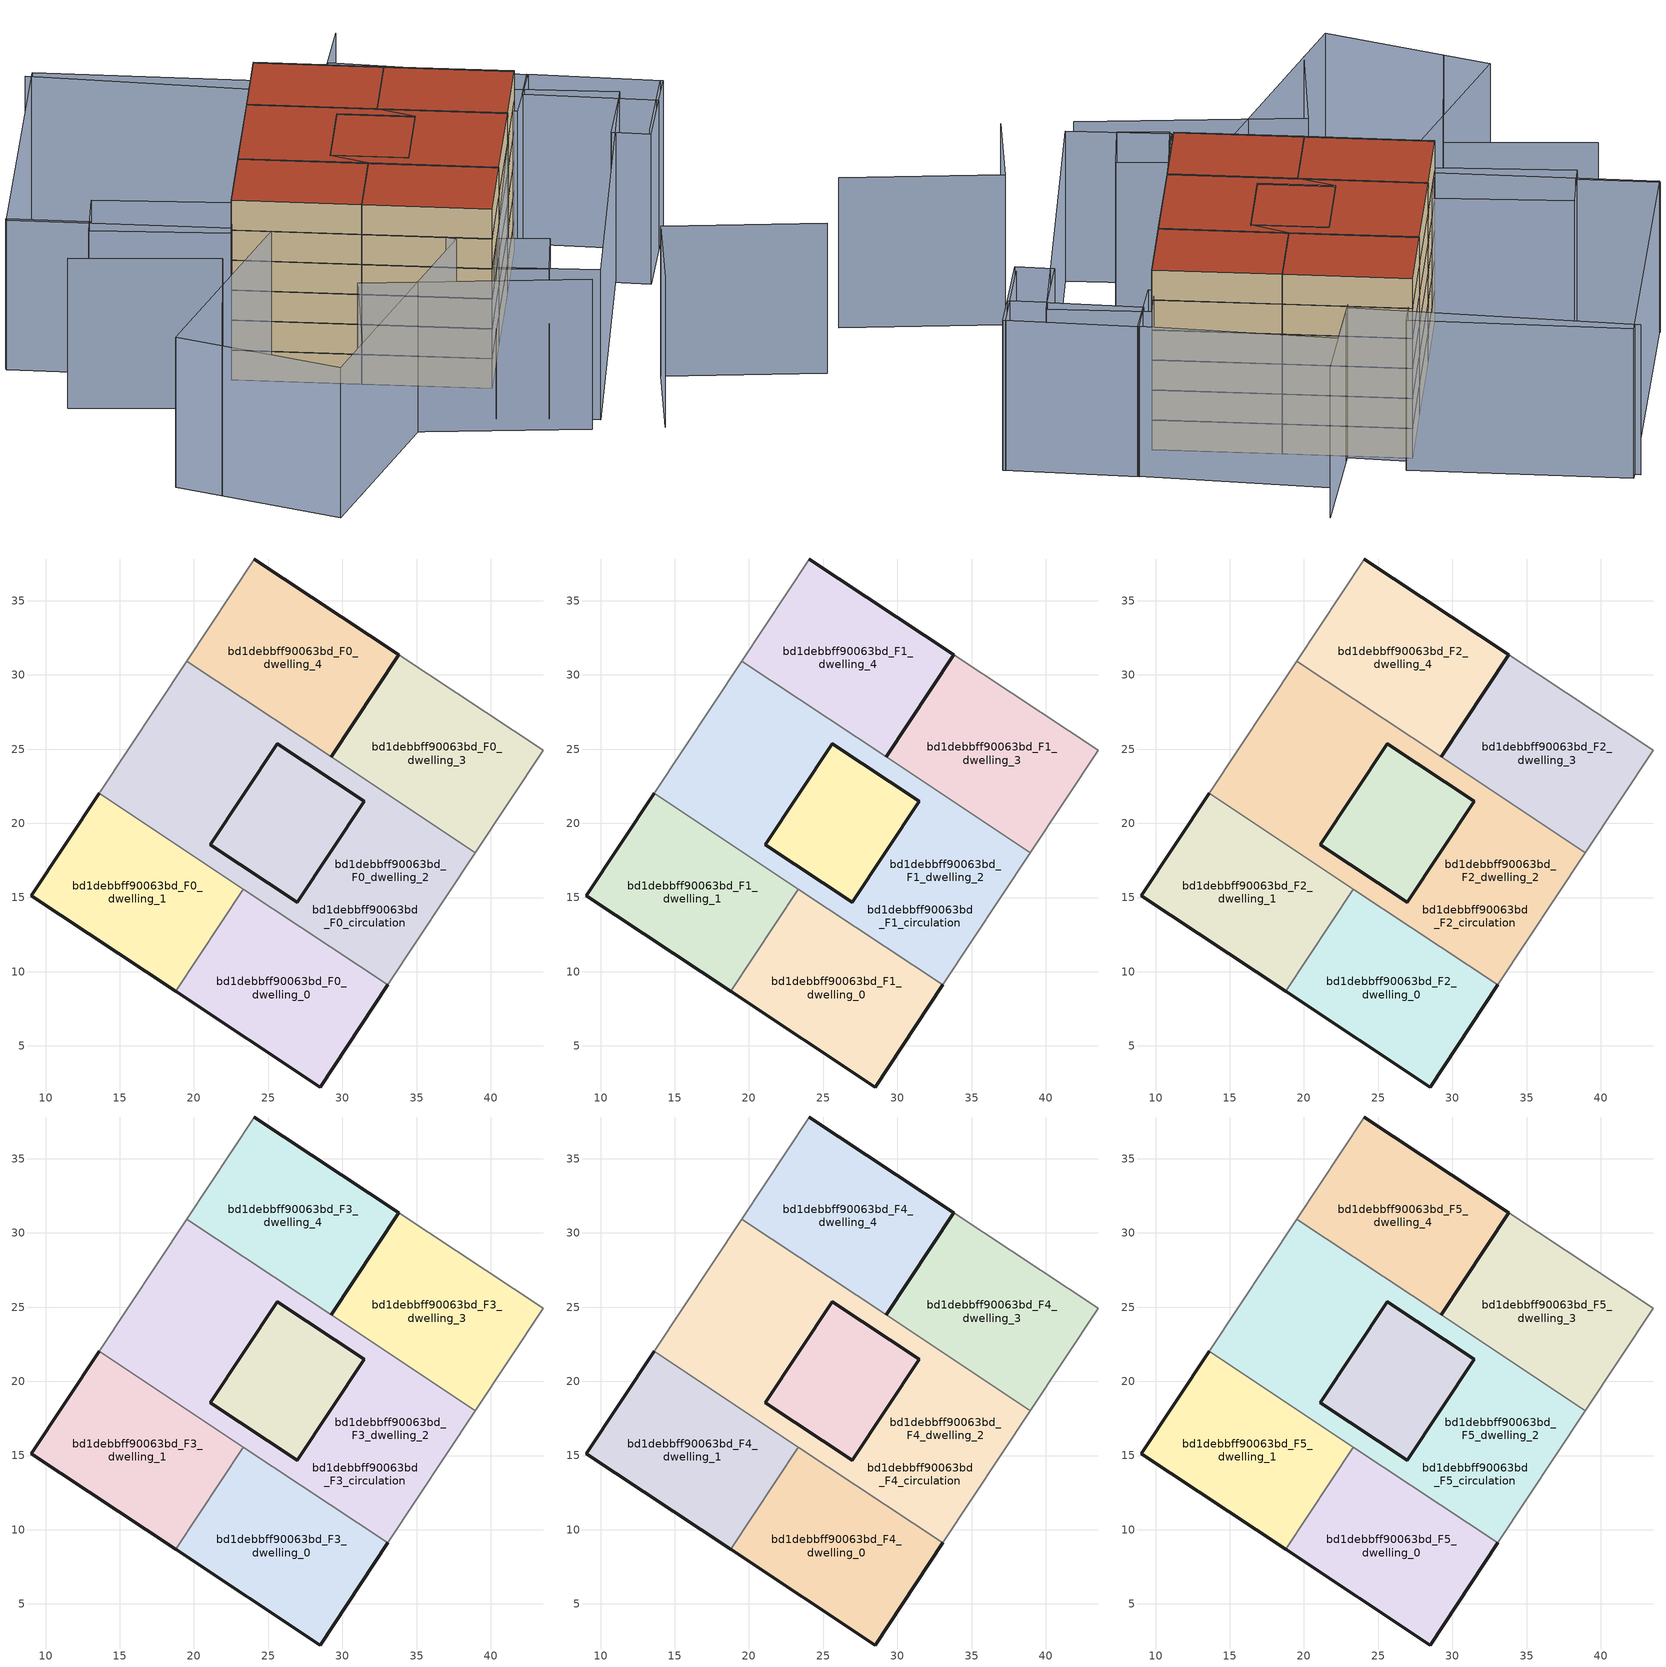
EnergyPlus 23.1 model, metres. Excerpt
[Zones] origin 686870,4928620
bd1debbff90063bd_F0_dwelling_0
 floor ground (EU_floor_Construction): 28.49,2.23 33.06,9.11 23.33,15.56 18.77,8.68 z0
 wall outside (EU_wall_Construction): 33.06,9.11 28.49,2.23 18.77,8.68 z0:3
 wall to bd1debbff90063bd_F0_dwelling_1 (EU_wall_Construction): 18.77,8.68 23.33,15.56 z0:3
 wall to bd1debbff90063bd_F0_dwelling_2 (EU_wall_Construction): 23.33,15.56 33.06,9.11 z0:3
bd1debbff90063bd_F0_dwelling_1
 floor ground (EU_floor_Construction): 18.77,8.68 23.33,15.56 13.6,22.01 9.04,15.13 z0
 wall outside (EU_wall_Construction): 18.77,8.68 9.04,15.13 13.6,22.01 z0:3
 wall to bd1debbff90063bd_F0_dwelling_2 (EU_wall_Construction): 13.6,22.01 23.33,15.56 z0:3
bd1debbff90063bd_F0_dwelling_2
 floor ground (EU_floor_Construction): 31.46,21.49 29.24,24.48 19.52,30.93 13.6,22.01 23.33,15.56 21.11,18.55 25.62,25.36 z0; 26.95,14.68 31.46,21.49 25.62,25.36 21.11,18.55 z0; 33.06,9.11 38.97,18.03 29.24,24.48 31.46,21.49 26.95,14.68 21.11,18.55 23.33,15.56 z0
 wall adiabatic (EU_wall_Construction): 13.6,22.01 19.52,30.93 / 38.97,18.03 33.06,9.11 z0:3
 wall to bd1debbff90063bd_F0_dwelling_4 (EU_wall_Construction): 19.52,30.93 29.24,24.48 z0:3
 wall to bd1debbff90063bd_F0_dwelling_3 (EU_wall_Construction): 29.24,24.48 38.97,18.03 z0:3
bd1debbff90063bd_F0_dwelling_3
 floor ground (EU_floor_Construction): 38.97,18.03 43.53,24.91 33.81,31.36 29.24,24.48 z0
 wall outside (EU_wall_Construction): 29.24,24.48 33.81,31.36 z0:3
 wall adiabatic (EU_wall_Construction): 33.81,31.36 43.53,24.91 38.97,18.03 z0:3
bd1debbff90063bd_F0_dwelling_4
 floor ground (EU_floor_Construction): 29.24,24.48 33.81,31.36 24.08,37.81 19.52,30.93 z0
 wall outside (EU_wall_Construction): 24.08,37.81 33.81,31.36 29.24,24.48 z0:3
 wall adiabatic (EU_wall_Construction): 19.52,30.93 24.08,37.81 z0:3
bd1debbff90063bd_F0_circulation
 floor ground (EU_floor_Construction): 31.46,21.49 29.24,24.48 19.52,30.93 13.6,22.01 23.33,15.56 21.11,18.55 25.62,25.36 z0; 26.95,14.68 31.46,21.49 25.62,25.36 21.11,18.55 z0; 33.06,9.11 38.97,18.03 29.24,24.48 31.46,21.49 26.95,14.68 21.11,18.55 23.33,15.56 z0
 wall outside (EU_wall_Construction): 26.95,14.68 21.11,18.55 25.62,25.36 31.46,21.49 26.95,14.68 z0:3
bd1debbff90063bd_F1_dwelling_0
 floor to bd1debbff90063bd_F0_dwelling_0 (EU_floor_Construction): 28.49,2.23 33.06,9.11 23.33,15.56 18.77,8.68 z3
 wall outside (EU_wall_Construction): 33.06,9.11 28.49,2.23 18.77,8.68 z3:6
 wall to bd1debbff90063bd_F1_dwelling_1 (EU_wall_Construction): 18.77,8.68 23.33,15.56 z3:6
 wall to bd1debbff90063bd_F1_dwelling_2 (EU_wall_Construction): 23.33,15.56 33.06,9.11 z3:6
bd1debbff90063bd_F1_dwelling_1
 floor to bd1debbff90063bd_F0_dwelling_1 (EU_floor_Construction): 18.77,8.68 23.33,15.56 13.6,22.01 9.04,15.13 z3
 wall outside (EU_wall_Construction): 18.77,8.68 9.04,15.13 13.6,22.01 z3:6
 wall to bd1debbff90063bd_F1_dwelling_2 (EU_wall_Construction): 13.6,22.01 23.33,15.56 z3:6
bd1debbff90063bd_F1_dwelling_2
 floor outside (EU_floor_Construction): 33.06,9.11 38.97,18.03 29.24,24.48 31.46,21.49 26.95,14.68 21.11,18.55 23.33,15.56 z3; 31.46,21.49 29.24,24.48 19.52,30.93 13.6,22.01 23.33,15.56 21.11,18.55 25.62,25.36 z3; 26.95,14.68 31.46,21.49 25.62,25.36 21.11,18.55 z3
 wall adiabatic (EU_wall_Construction): 13.6,22.01 19.52,30.93 / 38.97,18.03 33.06,9.11 z3:6
 wall to bd1debbff90063bd_F1_dwelling_4 (EU_wall_Construction): 19.52,30.93 29.24,24.48 z3:6
 wall to bd1debbff90063bd_F1_dwelling_3 (EU_wall_Construction): 29.24,24.48 38.97,18.03 z3:6
bd1debbff90063bd_F1_dwelling_3
 floor to bd1debbff90063bd_F0_dwelling_3 (EU_floor_Construction): 38.97,18.03 43.53,24.91 33.8,31.36 29.24,24.48 z3
 wall outside (EU_wall_Construction): 29.24,24.48 33.81,31.36 z3:6
 wall adiabatic (EU_wall_Construction): 33.81,31.36 43.53,24.91 38.97,18.03 z3:6
bd1debbff90063bd_F1_dwelling_4
 floor to bd1debbff90063bd_F0_dwelling_4 (EU_floor_Construction): 29.24,24.48 33.8,31.36 24.08,37.81 19.52,30.93 z3
 wall outside (EU_wall_Construction): 24.08,37.81 33.81,31.36 29.24,24.48 z3:6
 wall adiabatic (EU_wall_Construction): 19.52,30.93 24.08,37.81 z3:6
bd1debbff90063bd_F1_circulation
 floor to bd1debbff90063bd_F0_circulation (EU_floor_Construction): 31.46,21.49 29.24,24.48 19.52,30.93 13.6,22.01 23.33,15.56 21.11,18.55 25.62,25.36 z3; 26.95,14.68 31.46,21.49 25.62,25.36 21.11,18.55 z3; 33.06,9.11 38.97,18.03 29.24,24.48 31.46,21.49 26.95,14.68 21.11,18.55 23.33,15.56 z3
 wall outside (EU_wall_Construction): 26.95,14.68 21.11,18.55 25.62,25.36 31.46,21.49 26.95,14.68 z3:6
bd1debbff90063bd_F2_dwelling_0
 floor to bd1debbff90063bd_F1_dwelling_0 (EU_floor_Construction): 28.49,2.23 33.06,9.11 23.33,15.56 18.77,8.68 z6
 wall outside (EU_wall_Construction): 33.06,9.11 28.49,2.23 18.77,8.68 z6:9
 wall to bd1debbff90063bd_F2_dwelling_1 (EU_wall_Construction): 18.77,8.68 23.33,15.56 z6:9
 wall to bd1debbff90063bd_F2_dwelling_2 (EU_wall_Construction): 23.33,15.56 33.06,9.11 z6:9
bd1debbff90063bd_F2_dwelling_1
 floor to bd1debbff90063bd_F1_dwelling_1 (EU_floor_Construction): 18.77,8.68 23.33,15.56 13.6,22.01 9.04,15.13 z6
 wall outside (EU_wall_Construction): 18.77,8.68 9.04,15.13 13.6,22.01 z6:9
 wall to bd1debbff90063bd_F2_dwelling_2 (EU_wall_Construction): 13.6,22.01 23.33,15.56 z6:9
bd1debbff90063bd_F2_dwelling_2
 floor outside (EU_floor_Construction): 33.06,9.11 38.97,18.03 29.24,24.48 31.46,21.49 26.95,14.68 21.11,18.55 23.33,15.56 z6; 31.46,21.49 29.24,24.48 19.52,30.93 13.6,22.01 23.33,15.56 21.11,18.55 25.62,25.36 z6; 26.95,14.68 31.46,21.49 25.62,25.36 21.11,18.55 z6
 wall adiabatic (EU_wall_Construction): 13.6,22.01 19.52,30.93 / 38.97,18.03 33.06,9.11 z6:9
 wall to bd1debbff90063bd_F2_dwelling_4 (EU_wall_Construction): 19.52,30.93 29.24,24.48 z6:9
 wall to bd1debbff90063bd_F2_dwelling_3 (EU_wall_Construction): 29.24,24.48 38.97,18.03 z6:9
bd1debbff90063bd_F2_dwelling_3
 floor to bd1debbff90063bd_F1_dwelling_3 (EU_floor_Construction): 38.97,18.03 43.53,24.91 33.8,31.36 29.24,24.48 z6
 wall outside (EU_wall_Construction): 29.24,24.48 33.81,31.36 z6:9
 wall adiabatic (EU_wall_Construction): 33.81,31.36 43.53,24.91 38.97,18.03 z6:9
bd1debbff90063bd_F2_dwelling_4
 floor to bd1debbff90063bd_F1_dwelling_4 (EU_floor_Construction): 29.24,24.48 33.8,31.36 24.08,37.81 19.52,30.93 z6
 wall outside (EU_wall_Construction): 24.08,37.81 33.81,31.36 29.24,24.48 z6:9
 wall adiabatic (EU_wall_Construction): 19.52,30.93 24.08,37.81 z6:9
bd1debbff90063bd_F2_circulation
 floor to bd1debbff90063bd_F1_circulation (EU_floor_Construction): 31.46,21.49 29.24,24.48 19.52,30.93 13.6,22.01 23.33,15.56 21.11,18.55 25.62,25.36 z6; 26.95,14.68 31.46,21.49 25.62,25.36 21.11,18.55 z6; 33.06,9.11 38.97,18.03 29.24,24.48 31.46,21.49 26.95,14.68 21.11,18.55 23.33,15.56 z6
 wall outside (EU_wall_Construction): 26.95,14.68 21.11,18.55 25.62,25.36 31.46,21.49 26.95,14.68 z6:9
bd1debbff90063bd_F3_dwelling_0
 floor to bd1debbff90063bd_F2_dwelling_0 (EU_floor_Construction): 28.49,2.23 33.06,9.11 23.33,15.56 18.77,8.68 z9
 wall outside (EU_wall_Construction): 33.06,9.11 28.49,2.23 18.77,8.68 z9:12
 wall to bd1debbff90063bd_F3_dwelling_1 (EU_wall_Construction): 18.77,8.68 23.33,15.56 z9:12
 wall to bd1debbff90063bd_F3_dwelling_2 (EU_wall_Construction): 23.33,15.56 33.06,9.11 z9:12
bd1debbff90063bd_F3_dwelling_1
 floor to bd1debbff90063bd_F2_dwelling_1 (EU_floor_Construction): 18.77,8.68 23.33,15.56 13.6,22.01 9.04,15.13 z9
 wall outside (EU_wall_Construction): 18.77,8.68 9.04,15.13 13.6,22.01 z9:12
 wall to bd1debbff90063bd_F3_dwelling_2 (EU_wall_Construction): 13.6,22.01 23.33,15.56 z9:12
bd1debbff90063bd_F3_dwelling_2
 floor outside (EU_floor_Construction): 33.06,9.11 38.97,18.03 29.24,24.48 31.46,21.49 26.95,14.68 21.11,18.55 23.33,15.56 z9; 31.46,21.49 29.24,24.48 19.52,30.93 13.6,22.01 23.33,15.56 21.11,18.55 25.62,25.36 z9; 26.95,14.68 31.46,21.49 25.62,25.36 21.11,18.55 z9
 wall adiabatic (EU_wall_Construction): 13.6,22.01 19.52,30.93 / 38.97,18.03 33.06,9.11 z9:12
 wall to bd1debbff90063bd_F3_dwelling_4 (EU_wall_Construction): 19.52,30.93 29.24,24.48 z9:12
 wall to bd1debbff90063bd_F3_dwelling_3 (EU_wall_Construction): 29.24,24.48 38.97,18.03 z9:12
bd1debbff90063bd_F3_dwelling_3
 floor to bd1debbff90063bd_F2_dwelling_3 (EU_floor_Construction): 38.97,18.03 43.53,24.91 33.8,31.36 29.24,24.48 z9
 wall outside (EU_wall_Construction): 29.24,24.48 33.81,31.36 z9:12
 wall adiabatic (EU_wall_Construction): 33.81,31.36 43.53,24.91 38.97,18.03 z9:12
bd1debbff90063bd_F3_dwelling_4
 floor to bd1debbff90063bd_F2_dwelling_4 (EU_floor_Construction): 29.24,24.48 33.8,31.36 24.08,37.81 19.52,30.93 z9
 wall outside (EU_wall_Construction): 24.08,37.81 33.81,31.36 29.24,24.48 z9:12
 wall adiabatic (EU_wall_Construction): 19.52,30.93 24.08,37.81 z9:12
bd1debbff90063bd_F3_circulation
 floor to bd1debbff90063bd_F2_circulation (EU_floor_Construction): 31.46,21.49 29.24,24.48 19.52,30.93 13.6,22.01 23.33,15.56 21.11,18.55 25.62,25.36 z9; 26.95,14.68 31.46,21.49 25.62,25.36 21.11,18.55 z9; 33.06,9.11 38.97,18.03 29.24,24.48 31.46,21.49 26.95,14.68 21.11,18.55 23.33,15.56 z9
 wall outside (EU_wall_Construction): 26.95,14.68 21.11,18.55 25.62,25.36 31.46,21.49 26.95,14.68 z9:12
bd1debbff90063bd_F4_dwelling_0
 floor to bd1debbff90063bd_F3_dwelling_0 (EU_floor_Construction): 28.49,2.23 33.06,9.11 23.33,15.56 18.77,8.68 z12
 wall outside (EU_wall_Construction): 33.06,9.11 28.49,2.23 18.77,8.68 z12:15
 wall to bd1debbff90063bd_F4_dwelling_1 (EU_wall_Construction): 18.77,8.68 23.33,15.56 z12:15
 wall to bd1debbff90063bd_F4_dwelling_2 (EU_wall_Construction): 23.33,15.56 33.06,9.11 z12:15
bd1debbff90063bd_F4_dwelling_1
 floor to bd1debbff90063bd_F3_dwelling_1 (EU_floor_Construction): 18.77,8.68 23.33,15.56 13.6,22.01 9.04,15.13 z12
 wall outside (EU_wall_Construction): 18.77,8.68 9.04,15.13 13.6,22.01 z12:15
 wall to bd1debbff90063bd_F4_dwelling_2 (EU_wall_Construction): 13.6,22.01 23.33,15.56 z12:15
bd1debbff90063bd_F4_dwelling_2
 floor outside (EU_floor_Construction): 33.06,9.11 38.97,18.03 29.24,24.48 31.46,21.49 26.95,14.68 21.11,18.55 23.33,15.56 z12; 31.46,21.49 29.24,24.48 19.52,30.93 13.6,22.01 23.33,15.56 21.11,18.55 25.62,25.36 z12; 26.95,14.68 31.46,21.49 25.62,25.36 21.11,18.55 z12
 wall adiabatic (EU_wall_Construction): 13.6,22.01 19.52,30.93 / 38.97,18.03 33.06,9.11 z12:15
 wall to bd1debbff90063bd_F4_dwelling_4 (EU_wall_Construction): 19.52,30.93 29.24,24.48 z12:15
 wall to bd1debbff90063bd_F4_dwelling_3 (EU_wall_Construction): 29.24,24.48 38.97,18.03 z12:15
bd1debbff90063bd_F4_dwelling_3
 floor to bd1debbff90063bd_F3_dwelling_3 (EU_floor_Construction): 38.97,18.03 43.53,24.91 33.8,31.36 29.24,24.48 z12
 wall outside (EU_wall_Construction): 29.24,24.48 33.81,31.36 z12:15
 wall adiabatic (EU_wall_Construction): 33.81,31.36 43.53,24.91 38.97,18.03 z12:15
bd1debbff90063bd_F4_dwelling_4
 floor to bd1debbff90063bd_F3_dwelling_4 (EU_floor_Construction): 29.24,24.48 33.8,31.36 24.08,37.81 19.52,30.93 z12
 wall outside (EU_wall_Construction): 24.08,37.81 33.81,31.36 29.24,24.48 z12:15
 wall adiabatic (EU_wall_Construction): 19.52,30.93 24.08,37.81 z12:15
bd1debbff90063bd_F4_circulation
 floor to bd1debbff90063bd_F3_circulation (EU_floor_Construction): 31.46,21.49 29.24,24.48 19.52,30.93 13.6,22.01 23.33,15.56 21.11,18.55 25.62,25.36 z12; 26.95,14.68 31.46,21.49 25.62,25.36 21.11,18.55 z12; 33.06,9.11 38.97,18.03 29.24,24.48 31.46,21.49 26.95,14.68 21.11,18.55 23.33,15.56 z12
 wall outside (EU_wall_Construction): 26.95,14.68 21.11,18.55 25.62,25.36 31.46,21.49 26.95,14.68 z12:15
bd1debbff90063bd_F5_dwelling_0
 floor to bd1debbff90063bd_F4_dwelling_0 (EU_floor_Construction): 28.49,2.23 33.06,9.11 23.33,15.56 18.77,8.68 z15
 wall outside (EU_wall_Construction): 33.06,9.11 28.49,2.23 18.77,8.68 z15:18
 wall to bd1debbff90063bd_F5_dwelling_1 (EU_wall_Construction): 18.77,8.68 23.33,15.56 z15:18
 wall to bd1debbff90063bd_F5_dwelling_2 (EU_wall_Construction): 23.33,15.56 33.06,9.11 z15:18
 roof outside (EU_roof_Construction): 33.06,9.11 28.49,2.23 18.77,8.68 23.33,15.56 z18
bd1debbff90063bd_F5_dwelling_1
 floor to bd1debbff90063bd_F4_dwelling_1 (EU_floor_Construction): 18.77,8.68 23.33,15.56 13.6,22.01 9.04,15.13 z15
 wall outside (EU_wall_Construction): 18.77,8.68 9.04,15.13 13.6,22.01 z15:18
 wall to bd1debbff90063bd_F5_dwelling_2 (EU_wall_Construction): 13.6,22.01 23.33,15.56 z15:18
 roof outside (EU_roof_Construction): 23.33,15.56 18.77,8.68 9.04,15.13 13.6,22.01 z18
bd1debbff90063bd_F5_dwelling_2
 floor outside (EU_floor_Construction): 33.06,9.11 38.97,18.03 29.24,24.48 31.46,21.49 26.95,14.68 21.11,18.55 23.33,15.56 z15; 31.46,21.49 29.24,24.48 19.52,30.93 13.6,22.01 23.33,15.56 21.11,18.55 25.62,25.36 z15; 26.95,14.68 31.46,21.49 25.62,25.36 21.11,18.55 z15
 wall adiabatic (EU_wall_Construction): 13.6,22.01 19.52,30.93 / 38.97,18.03 33.06,9.11 z15:18
 wall to bd1debbff90063bd_F5_dwelling_4 (EU_wall_Construction): 19.52,30.93 29.24,24.48 z15:18
 wall to bd1debbff90063bd_F5_dwelling_3 (EU_wall_Construction): 29.24,24.48 38.97,18.03 z15:18
 roof outside (EU_roof_Construction): 31.46,21.49 26.95,14.68 21.11,18.55 25.62,25.36 z18; 38.97,18.03 33.06,9.11 23.33,15.56 21.11,18.55 26.95,14.68 31.46,21.49 29.24,24.48 z18; 29.24,24.48 31.46,21.49 25.62,25.36 21.11,18.55 23.33,15.56 13.6,22.01 19.52,30.93 z18
bd1debbff90063bd_F5_dwelling_3
 floor to bd1debbff90063bd_F4_dwelling_3 (EU_floor_Construction): 38.97,18.03 43.53,24.91 33.8,31.36 29.24,24.48 z15
 wall outside (EU_wall_Construction): 29.24,24.48 33.81,31.36 z15:18
 wall adiabatic (EU_wall_Construction): 33.81,31.36 43.53,24.91 38.97,18.03 z15:18
 roof outside (EU_roof_Construction): 43.53,24.91 38.97,18.03 29.24,24.48 33.81,31.36 z18
bd1debbff90063bd_F5_dwelling_4
 floor to bd1debbff90063bd_F4_dwelling_4 (EU_floor_Construction): 29.24,24.48 33.8,31.36 24.08,37.81 19.52,30.93 z15
 wall outside (EU_wall_Construction): 24.08,37.81 33.81,31.36 29.24,24.48 z15:18
 wall adiabatic (EU_wall_Construction): 19.52,30.93 24.08,37.81 z15:18
 roof outside (EU_roof_Construction): 33.81,31.36 29.24,24.48 19.52,30.93 24.08,37.81 z18
bd1debbff90063bd_F5_circulation
 floor to bd1debbff90063bd_F4_circulation (EU_floor_Construction): 31.46,21.49 29.24,24.48 19.52,30.93 13.6,22.01 23.33,15.56 21.11,18.55 25.62,25.36 z15; 26.95,14.68 31.46,21.49 25.62,25.36 21.11,18.55 z15; 33.06,9.11 38.97,18.03 29.24,24.48 31.46,21.49 26.95,14.68 21.11,18.55 23.33,15.56 z15
 wall outside (EU_wall_Construction): 26.95,14.68 21.11,18.55 25.62,25.36 31.46,21.49 26.95,14.68 z15:18
 roof outside (EU_roof_Construction): 31.46,21.49 26.95,14.68 21.11,18.55 25.62,25.36 z18; 38.97,18.03 33.06,9.11 23.33,15.56 21.11,18.55 26.95,14.68 31.46,21.49 29.24,24.48 z18; 29.24,24.48 31.46,21.49 25.62,25.36 21.11,18.55 23.33,15.56 13.6,22.01 19.52,30.93 z18
shading: 8.24,-10.09 13.79,0.59 / 13.79,0.59 32.37,-9.06 / -6.35,17.47 5.68,10.64 / 5.68,10.64 -2.76,-4.24 / -7.34,26.94 -1.05,22.78 / 38.23,-11.87 42.84,-2.94 / 42.84,-2.94 56.02,-9.72 / 51.27,14.04 56.82,21.96 / 36.18,44.3 29.08,34.78 / 29.08,34.78 7.91,50.55 / 1.08,26.4 11.92,19.72 / 11.92,19.72 8.78,14.64 / 8.78,14.64 -2.05,21.32 / -2.05,21.32 1.08,26.4 / -7.41,26.74 8.8,50.87 / 8.8,50.87 25.71,39.51 / 25.71,39.51 9.5,15.38 / 9.5,15.38 -7.41,26.74 / 25.67,3.73 4.3,-13.17 / 4.3,-13.17 -5.54,-0.74 / -5.54,-0.74 15.83,16.17 / 15.83,16.17 25.67,3.73 / 28.96,2.12 33.04,-0.26 / 33.04,-0.26 30.06,-5.4 / 30.06,-5.4 25.97,-3.02 / 25.97,-3.02 28.96,2.12 / 52.63,21.87 33.96,-7.76 / 33.96,-7.76 25.93,-2.71 / 25.93,-2.71 44.6,26.93 / 44.6,26.93 52.63,21.87 / 51.87,20.74 54.8,18.69 / 54.8,18.69 50.97,13.22 / 50.97,13.22 48.04,15.27 / 48.04,15.27 51.87,20.74 / 47.03,28.9 57.02,21.82 / 57.02,21.82 54.78,18.67 / 54.78,18.67 44.8,25.75 / 44.8,25.75 47.03,28.9 / 32.71,39.63 47.16,28.8 / 47.16,28.8 42.83,23.01 / 42.83,23.01 28.37,33.84 / 28.37,33.84 32.71,39.63 z0:15
[Building]
EU S2 Campaign: North Axis=0; Terrain=City; Solar Distribution=FullExterior
[Site:Location]
Bologna: Latitude=44.5; Longitude=11.25; Time Zone=1; Elevation=37
[SizingPeriod:WeatherFileDays]
AnnualSizingPeriod: Begin Month=1; Begin Day of Month=1; End Month=12; End Day of Month=31; Day of Week for Start Day=Monday; Use Weather File Daylight Saving Period=No; Use Weather File Rain and Snow Indicators=No
[MATERIAL]
EU_InternalMass_Material: Roughness=MediumRough; Thickness=0.1; Conductivity=1; Density=1800; Specific Heat=900; Thermal Absorptance=0.9; Solar Absorptance=0.7; Visible Absorptance=0.7
[MATERIAL:NOMASS] Roughness=MediumRough; Thermal Absorptance=0.9; Solar Absorptance=0.7; Visible Absorptance=0.7
Name | Thermal Resistance
EU_wall_NoMass | 0.779417
EU_roof_NoMass | 0.435466
EU_floor_NoMass | 0.588222
[CONSTRUCTION]
EU_wall_Construction: EU_wall_NoMass
EU_roof_Construction: EU_roof_NoMass
EU_floor_Construction: EU_floor_NoMass
EU_InternalMass_Construction: EU_InternalMass_Material
[ZONE] Type=1; Multiplier=1; Ceiling Height=autocalculate; Floor Area=autocalculate; Part of Total Floor Area=Yes
Name | Volume
bd1debbff90063bd_F0_dwelling_0; bd1debbff90063bd_F0_dwelling_1; bd1debbff90063bd_F0_dwelling_4; bd1debbff90063bd_F1_dwelling_4; bd1debbff90063bd_F2_dwelling_4; bd1debbff90063bd_F3_dwelling_4; bd1debbff90063bd_F4_dwelling_4; bd1debbff90063bd_F5_dwelling_4 | 289.025
bd1debbff90063bd_F1_dwelling_0; bd1debbff90063bd_F2_dwelling_0; bd1debbff90063bd_F3_dwelling_0; bd1debbff90063bd_F4_dwelling_0; bd1debbff90063bd_F5_dwelling_0 | 289.026
bd1debbff90063bd_F1_dwelling_1; bd1debbff90063bd_F2_dwelling_1; bd1debbff90063bd_F3_dwelling_1; bd1debbff90063bd_F4_dwelling_1; bd1debbff90063bd_F5_dwelling_1 | 289.024
bd1debbff90063bd_F0_dwelling_2; bd1debbff90063bd_F0_circulation; bd1debbff90063bd_F1_circulation; bd1debbff90063bd_F2_circulation; bd1debbff90063bd_F3_circulation; bd1debbff90063bd_F4_circulation; bd1debbff90063bd_F5_circulation | 749.503
bd1debbff90063bd_F1_dwelling_2; bd1debbff90063bd_F2_dwelling_2; bd1debbff90063bd_F3_dwelling_2; bd1debbff90063bd_F4_dwelling_2; bd1debbff90063bd_F5_dwelling_2 | 749.505
bd1debbff90063bd_F0_dwelling_3 | 289.045
bd1debbff90063bd_F1_dwelling_3; bd1debbff90063bd_F2_dwelling_3; bd1debbff90063bd_F3_dwelling_3; bd1debbff90063bd_F4_dwelling_3; bd1debbff90063bd_F5_dwelling_3 | 289.044
[INTERNALMASS] Construction=EU_InternalMass_Construction
Name | Zone or ZoneList | Surface Area
bd1debbff90063bd_F0_dwelling_0_EU_InternalMass | bd1debbff90063bd_F0_dwelling_0 | 96.3406
bd1debbff90063bd_F0_dwelling_1_EU_InternalMass | bd1debbff90063bd_F0_dwelling_1 | 96.3406
bd1debbff90063bd_F0_dwelling_2_EU_InternalMass | bd1debbff90063bd_F0_dwelling_2 | 192.681
bd1debbff90063bd_F0_dwelling_3_EU_InternalMass | bd1debbff90063bd_F0_dwelling_3 | 96.3406
bd1debbff90063bd_F0_dwelling_4_EU_InternalMass | bd1debbff90063bd_F0_dwelling_4 | 96.3406
bd1debbff90063bd_F1_dwelling_0_EU_InternalMass | bd1debbff90063bd_F1_dwelling_0 | 96.3406
bd1debbff90063bd_F1_dwelling_1_EU_InternalMass | bd1debbff90063bd_F1_dwelling_1 | 96.3406
bd1debbff90063bd_F1_dwelling_2_EU_InternalMass | bd1debbff90063bd_F1_dwelling_2 | 192.681
bd1debbff90063bd_F1_dwelling_3_EU_InternalMass | bd1debbff90063bd_F1_dwelling_3 | 96.3406
bd1debbff90063bd_F1_dwelling_4_EU_InternalMass | bd1debbff90063bd_F1_dwelling_4 | 96.3406
bd1debbff90063bd_F2_dwelling_0_EU_InternalMass | bd1debbff90063bd_F2_dwelling_0 | 96.3406
bd1debbff90063bd_F2_dwelling_1_EU_InternalMass | bd1debbff90063bd_F2_dwelling_1 | 96.3406
bd1debbff90063bd_F2_dwelling_2_EU_InternalMass | bd1debbff90063bd_F2_dwelling_2 | 192.681
bd1debbff90063bd_F2_dwelling_3_EU_InternalMass | bd1debbff90063bd_F2_dwelling_3 | 96.3406
bd1debbff90063bd_F2_dwelling_4_EU_InternalMass | bd1debbff90063bd_F2_dwelling_4 | 96.3406
bd1debbff90063bd_F3_dwelling_0_EU_InternalMass | bd1debbff90063bd_F3_dwelling_0 | 96.3406
bd1debbff90063bd_F3_dwelling_1_EU_InternalMass | bd1debbff90063bd_F3_dwelling_1 | 96.3406
bd1debbff90063bd_F3_dwelling_2_EU_InternalMass | bd1debbff90063bd_F3_dwelling_2 | 192.681
bd1debbff90063bd_F3_dwelling_3_EU_InternalMass | bd1debbff90063bd_F3_dwelling_3 | 96.3406
bd1debbff90063bd_F3_dwelling_4_EU_InternalMass | bd1debbff90063bd_F3_dwelling_4 | 96.3406
bd1debbff90063bd_F4_dwelling_0_EU_InternalMass | bd1debbff90063bd_F4_dwelling_0 | 96.3406
bd1debbff90063bd_F4_dwelling_1_EU_InternalMass | bd1debbff90063bd_F4_dwelling_1 | 96.3406
bd1debbff90063bd_F4_dwelling_2_EU_InternalMass | bd1debbff90063bd_F4_dwelling_2 | 192.681
bd1debbff90063bd_F4_dwelling_3_EU_InternalMass | bd1debbff90063bd_F4_dwelling_3 | 96.3406
bd1debbff90063bd_F4_dwelling_4_EU_InternalMass | bd1debbff90063bd_F4_dwelling_4 | 96.3406
bd1debbff90063bd_F5_dwelling_0_EU_InternalMass | bd1debbff90063bd_F5_dwelling_0 | 96.3406
bd1debbff90063bd_F5_dwelling_1_EU_InternalMass | bd1debbff90063bd_F5_dwelling_1 | 96.3406
bd1debbff90063bd_F5_dwelling_2_EU_InternalMass | bd1debbff90063bd_F5_dwelling_2 | 192.681
bd1debbff90063bd_F5_dwelling_3_EU_InternalMass | bd1debbff90063bd_F5_dwelling_3 | 96.3406
bd1debbff90063bd_F5_dwelling_4_EU_InternalMass | bd1debbff90063bd_F5_dwelling_4 | 96.3406
[OTHEREQUIPMENT] Fuel Type=Electricity; Design Level Calculation Method=Watts/Area; Power per Zone Floor Area=1; Fraction Latent=0; Fraction Radiant=0; Fraction Lost=0; Carbon Dioxide Generation Rate=0; EndUse Subcategory=EU_Step8_InternalGains
Name | Zone or ZoneList or Space or SpaceList | Schedule
EU_Step8_InternalGain_bd1debbff90063bd_F0_dwelling_0_f000 | bd1debbff90063bd_F0_dwelling_0 | EU_Step8_GainSchedule_bd1debbff90063bd_F0_dwelling_0_f000
EU_Step8_InternalGain_bd1debbff90063bd_F0_dwelling_1_f000 | bd1debbff90063bd_F0_dwelling_1 | EU_Step8_GainSchedule_bd1debbff90063bd_F0_dwelling_1_f000
EU_Step8_InternalGain_bd1debbff90063bd_F0_dwelling_2_f000 | bd1debbff90063bd_F0_dwelling_2 | EU_Step8_GainSchedule_bd1debbff90063bd_F0_dwelling_2_f000
EU_Step8_InternalGain_bd1debbff90063bd_F0_dwelling_3_f000 | bd1debbff90063bd_F0_dwelling_3 | EU_Step8_GainSchedule_bd1debbff90063bd_F0_dwelling_3_f000
EU_Step8_InternalGain_bd1debbff90063bd_F0_dwelling_4_f000 | bd1debbff90063bd_F0_dwelling_4 | EU_Step8_GainSchedule_bd1debbff90063bd_F0_dwelling_4_f000
EU_Step8_InternalGain_bd1debbff90063bd_F1_dwelling_0_f000 | bd1debbff90063bd_F1_dwelling_0 | EU_Step8_GainSchedule_bd1debbff90063bd_F1_dwelling_0_f000
EU_Step8_InternalGain_bd1debbff90063bd_F1_dwelling_1_f000 | bd1debbff90063bd_F1_dwelling_1 | EU_Step8_GainSchedule_bd1debbff90063bd_F1_dwelling_1_f000
EU_Step8_InternalGain_bd1debbff90063bd_F1_dwelling_2_f000 | bd1debbff90063bd_F1_dwelling_2 | EU_Step8_GainSchedule_bd1debbff90063bd_F1_dwelling_2_f000
EU_Step8_InternalGain_bd1debbff90063bd_F1_dwelling_3_f000 | bd1debbff90063bd_F1_dwelling_3 | EU_Step8_GainSchedule_bd1debbff90063bd_F1_dwelling_3_f000
EU_Step8_InternalGain_bd1debbff90063bd_F1_dwelling_4_f000 | bd1debbff90063bd_F1_dwelling_4 | EU_Step8_GainSchedule_bd1debbff90063bd_F1_dwelling_4_f000
EU_Step8_InternalGain_bd1debbff90063bd_F2_dwelling_0_f000 | bd1debbff90063bd_F2_dwelling_0 | EU_Step8_GainSchedule_bd1debbff90063bd_F2_dwelling_0_f000
EU_Step8_InternalGain_bd1debbff90063bd_F2_dwelling_1_f000 | bd1debbff90063bd_F2_dwelling_1 | EU_Step8_GainSchedule_bd1debbff90063bd_F2_dwelling_1_f000
EU_Step8_InternalGain_bd1debbff90063bd_F2_dwelling_2_f000 | bd1debbff90063bd_F2_dwelling_2 | EU_Step8_GainSchedule_bd1debbff90063bd_F2_dwelling_2_f000
EU_Step8_InternalGain_bd1debbff90063bd_F2_dwelling_3_f000 | bd1debbff90063bd_F2_dwelling_3 | EU_Step8_GainSchedule_bd1debbff90063bd_F2_dwelling_3_f000
EU_Step8_InternalGain_bd1debbff90063bd_F2_dwelling_4_f000 | bd1debbff90063bd_F2_dwelling_4 | EU_Step8_GainSchedule_bd1debbff90063bd_F2_dwelling_4_f000
EU_Step8_InternalGain_bd1debbff90063bd_F3_dwelling_0_f000 | bd1debbff90063bd_F3_dwelling_0 | EU_Step8_GainSchedule_bd1debbff90063bd_F3_dwelling_0_f000
EU_Step8_InternalGain_bd1debbff90063bd_F3_dwelling_1_f000 | bd1debbff90063bd_F3_dwelling_1 | EU_Step8_GainSchedule_bd1debbff90063bd_F3_dwelling_1_f000
EU_Step8_InternalGain_bd1debbff90063bd_F3_dwelling_2_f000 | bd1debbff90063bd_F3_dwelling_2 | EU_Step8_GainSchedule_bd1debbff90063bd_F3_dwelling_2_f000
EU_Step8_InternalGain_bd1debbff90063bd_F3_dwelling_3_f000 | bd1debbff90063bd_F3_dwelling_3 | EU_Step8_GainSchedule_bd1debbff90063bd_F3_dwelling_3_f000
EU_Step8_InternalGain_bd1debbff90063bd_F3_dwelling_4_f000 | bd1debbff90063bd_F3_dwelling_4 | EU_Step8_GainSchedule_bd1debbff90063bd_F3_dwelling_4_f000
EU_Step8_InternalGain_bd1debbff90063bd_F4_dwelling_0_f000 | bd1debbff90063bd_F4_dwelling_0 | EU_Step8_GainSchedule_bd1debbff90063bd_F4_dwelling_0_f000
EU_Step8_InternalGain_bd1debbff90063bd_F4_dwelling_1_f000 | bd1debbff90063bd_F4_dwelling_1 | EU_Step8_GainSchedule_bd1debbff90063bd_F4_dwelling_1_f000
EU_Step8_InternalGain_bd1debbff90063bd_F4_dwelling_2_f000 | bd1debbff90063bd_F4_dwelling_2 | EU_Step8_GainSchedule_bd1debbff90063bd_F4_dwelling_2_f000
EU_Step8_InternalGain_bd1debbff90063bd_F4_dwelling_3_f000 | bd1debbff90063bd_F4_dwelling_3 | EU_Step8_GainSchedule_bd1debbff90063bd_F4_dwelling_3_f000
EU_Step8_InternalGain_bd1debbff90063bd_F4_dwelling_4_f000 | bd1debbff90063bd_F4_dwelling_4 | EU_Step8_GainSchedule_bd1debbff90063bd_F4_dwelling_4_f000
EU_Step8_InternalGain_bd1debbff90063bd_F5_dwelling_0_f000 | bd1debbff90063bd_F5_dwelling_0 | EU_Step8_GainSchedule_bd1debbff90063bd_F5_dwelling_0_f000
EU_Step8_InternalGain_bd1debbff90063bd_F5_dwelling_1_f000 | bd1debbff90063bd_F5_dwelling_1 | EU_Step8_GainSchedule_bd1debbff90063bd_F5_dwelling_1_f000
EU_Step8_InternalGain_bd1debbff90063bd_F5_dwelling_2_f000 | bd1debbff90063bd_F5_dwelling_2 | EU_Step8_GainSchedule_bd1debbff90063bd_F5_dwelling_2_f000
EU_Step8_InternalGain_bd1debbff90063bd_F5_dwelling_3_f000 | bd1debbff90063bd_F5_dwelling_3 | EU_Step8_GainSchedule_bd1debbff90063bd_F5_dwelling_3_f000
EU_Step8_InternalGain_bd1debbff90063bd_F5_dwelling_4_f000 | bd1debbff90063bd_F5_dwelling_4 | EU_Step8_GainSchedule_bd1debbff90063bd_F5_dwelling_4_f000
[ZONEINFILTRATION:DESIGNFLOWRATE] Schedule=EU_AlwaysOn; Design Flow Rate Calculation Method=Flow/Area; Flow Rate per Floor Area=0.0005; Constant Term Coefficient=1; Temperature Term Coefficient=0; Velocity Term Coefficient=0; Velocity Squared Term Coefficient=0
Name | Zone or ZoneList or Space or SpaceList
EU_Circulation_Infiltration_bd1debbff90063bd_F0_circulation | bd1debbff90063bd_F0_circulation
EU_Circulation_Infiltration_bd1debbff90063bd_F1_circulation | bd1debbff90063bd_F1_circulation
EU_Circulation_Infiltration_bd1debbff90063bd_F2_circulation | bd1debbff90063bd_F2_circulation
EU_Circulation_Infiltration_bd1debbff90063bd_F3_circulation | bd1debbff90063bd_F3_circulation
EU_Circulation_Infiltration_bd1debbff90063bd_F4_circulation | bd1debbff90063bd_F4_circulation
EU_Circulation_Infiltration_bd1debbff90063bd_F5_circulation | bd1debbff90063bd_F5_circulation
[ZONEVENTILATION:DESIGNFLOWRATE] Schedule=EU_AlwaysOn; Design Flow Rate Calculation Method=AirChanges/Hour; Air Changes per Hour=0.712058; Ventilation Type=Natural; Fan Pressure Rise=0; Fan Total Efficiency=1; Constant Term Coefficient=1; Temperature Term Coefficient=0; Velocity Term Coefficient=0; Velocity Squared Term Coefficient=0; Minimum Indoor Temperature=-100; Maximum Indoor Temperature=100; Delta Temperature=-100; Minimum Outdoor Temperature=-100; Maximum Outdoor Temperature=100; Maximum Wind Speed=40
Name | Zone or ZoneList or Space or SpaceList
EU_ConstantAir_bd1debbff90063bd_F0_dwelling_0 | bd1debbff90063bd_F0_dwelling_0
EU_ConstantAir_bd1debbff90063bd_F0_dwelling_1 | bd1debbff90063bd_F0_dwelling_1
EU_ConstantAir_bd1debbff90063bd_F0_dwelling_2 | bd1debbff90063bd_F0_dwelling_2
EU_ConstantAir_bd1debbff90063bd_F0_dwelling_3 | bd1debbff90063bd_F0_dwelling_3
EU_ConstantAir_bd1debbff90063bd_F0_dwelling_4 | bd1debbff90063bd_F0_dwelling_4
EU_ConstantAir_bd1debbff90063bd_F1_dwelling_0 | bd1debbff90063bd_F1_dwelling_0
EU_ConstantAir_bd1debbff90063bd_F1_dwelling_1 | bd1debbff90063bd_F1_dwelling_1
EU_ConstantAir_bd1debbff90063bd_F1_dwelling_2 | bd1debbff90063bd_F1_dwelling_2
EU_ConstantAir_bd1debbff90063bd_F1_dwelling_3 | bd1debbff90063bd_F1_dwelling_3
EU_ConstantAir_bd1debbff90063bd_F1_dwelling_4 | bd1debbff90063bd_F1_dwelling_4
EU_ConstantAir_bd1debbff90063bd_F2_dwelling_0 | bd1debbff90063bd_F2_dwelling_0
EU_ConstantAir_bd1debbff90063bd_F2_dwelling_1 | bd1debbff90063bd_F2_dwelling_1
EU_ConstantAir_bd1debbff90063bd_F2_dwelling_2 | bd1debbff90063bd_F2_dwelling_2
EU_ConstantAir_bd1debbff90063bd_F2_dwelling_3 | bd1debbff90063bd_F2_dwelling_3
EU_ConstantAir_bd1debbff90063bd_F2_dwelling_4 | bd1debbff90063bd_F2_dwelling_4
EU_ConstantAir_bd1debbff90063bd_F3_dwelling_0 | bd1debbff90063bd_F3_dwelling_0
EU_ConstantAir_bd1debbff90063bd_F3_dwelling_1 | bd1debbff90063bd_F3_dwelling_1
EU_ConstantAir_bd1debbff90063bd_F3_dwelling_2 | bd1debbff90063bd_F3_dwelling_2
EU_ConstantAir_bd1debbff90063bd_F3_dwelling_3 | bd1debbff90063bd_F3_dwelling_3
EU_ConstantAir_bd1debbff90063bd_F3_dwelling_4 | bd1debbff90063bd_F3_dwelling_4
EU_ConstantAir_bd1debbff90063bd_F4_dwelling_0 | bd1debbff90063bd_F4_dwelling_0
EU_ConstantAir_bd1debbff90063bd_F4_dwelling_1 | bd1debbff90063bd_F4_dwelling_1
EU_ConstantAir_bd1debbff90063bd_F4_dwelling_2 | bd1debbff90063bd_F4_dwelling_2
EU_ConstantAir_bd1debbff90063bd_F4_dwelling_3 | bd1debbff90063bd_F4_dwelling_3
EU_ConstantAir_bd1debbff90063bd_F4_dwelling_4 | bd1debbff90063bd_F4_dwelling_4
EU_ConstantAir_bd1debbff90063bd_F5_dwelling_0 | bd1debbff90063bd_F5_dwelling_0
EU_ConstantAir_bd1debbff90063bd_F5_dwelling_1 | bd1debbff90063bd_F5_dwelling_1
EU_ConstantAir_bd1debbff90063bd_F5_dwelling_2 | bd1debbff90063bd_F5_dwelling_2
EU_ConstantAir_bd1debbff90063bd_F5_dwelling_3 | bd1debbff90063bd_F5_dwelling_3
EU_ConstantAir_bd1debbff90063bd_F5_dwelling_4 | bd1debbff90063bd_F5_dwelling_4
[HVACTEMPLATE:THERMOSTAT] Constant Heating Setpoint=20; Constant Cooling Setpoint=50
EU_HeatOnly_bd1debbff90063bd_F0_dwelling_0; EU_HeatOnly_bd1debbff90063bd_F0_dwelling_1; EU_HeatOnly_bd1debbff90063bd_F0_dwelling_2; EU_HeatOnly_bd1debbff90063bd_F0_dwelling_3; EU_HeatOnly_bd1debbff90063bd_F0_dwelling_4; EU_HeatOnly_bd1debbff90063bd_F1_dwelling_0; EU_HeatOnly_bd1debbff90063bd_F1_dwelling_1; EU_HeatOnly_bd1debbff90063bd_F1_dwelling_2; EU_HeatOnly_bd1debbff90063bd_F1_dwelling_3; EU_HeatOnly_bd1debbff90063bd_F1_dwelling_4; EU_HeatOnly_bd1debbff90063bd_F2_dwelling_0; EU_HeatOnly_bd1debbff90063bd_F2_dwelling_1; EU_HeatOnly_bd1debbff90063bd_F2_dwelling_2; EU_HeatOnly_bd1debbff90063bd_F2_dwelling_3; EU_HeatOnly_bd1debbff90063bd_F2_dwelling_4; EU_HeatOnly_bd1debbff90063bd_F3_dwelling_0; EU_HeatOnly_bd1debbff90063bd_F3_dwelling_1; EU_HeatOnly_bd1debbff90063bd_F3_dwelling_2; EU_HeatOnly_bd1debbff90063bd_F3_dwelling_3; EU_HeatOnly_bd1debbff90063bd_F3_dwelling_4; EU_HeatOnly_bd1debbff90063bd_F4_dwelling_0; EU_HeatOnly_bd1debbff90063bd_F4_dwelling_1; EU_HeatOnly_bd1debbff90063bd_F4_dwelling_2; EU_HeatOnly_bd1debbff90063bd_F4_dwelling_3; EU_HeatOnly_bd1debbff90063bd_F4_dwelling_4; EU_HeatOnly_bd1debbff90063bd_F5_dwelling_0; EU_HeatOnly_bd1debbff90063bd_F5_dwelling_1; EU_HeatOnly_bd1debbff90063bd_F5_dwelling_2; EU_HeatOnly_bd1debbff90063bd_F5_dwelling_3; EU_HeatOnly_bd1debbff90063bd_F5_dwelling_4
[HVACTEMPLATE:ZONE:IDEALLOADSAIRSYSTEM] System Availability Schedule=EU_AlwaysOn; Maximum Heating Supply Air Temperature=50; Minimum Cooling Supply Air Temperature=13; Maximum Heating Supply Air Humidity Ratio=0.0156; Minimum Cooling Supply Air Humidity Ratio=0.0077; Heating Limit=NoLimit; Cooling Limit=NoLimit; Heating Availability Schedule=EU_AlwaysOn; Cooling Availability Schedule=EU_CoolingOff; Dehumidification Control Type=ConstantSensibleHeatRatio; Cooling Sensible Heat Ratio=0.7; Dehumidification Setpoint=60; Humidification Control Type=None; Humidification Setpoint=30; Outdoor Air Method=None; Outdoor Air Flow Rate per Person=0.00944; Outdoor Air Flow Rate per Zone Floor Area=0; Outdoor Air Flow Rate per Zone=0; Demand Controlled Ventilation Type=None; Outdoor Air Economizer Type=NoEconomizer; Heat Recovery Type=None; Sensible Heat Recovery Effectiveness=0.7; Latent Heat Recovery Effectiveness=0.65
Name | Template Thermostat
bd1debbff90063bd_F0_dwelling_0 | EU_HeatOnly_bd1debbff90063bd_F0_dwelling_0
bd1debbff90063bd_F0_dwelling_1 | EU_HeatOnly_bd1debbff90063bd_F0_dwelling_1
bd1debbff90063bd_F0_dwelling_2 | EU_HeatOnly_bd1debbff90063bd_F0_dwelling_2
bd1debbff90063bd_F0_dwelling_3 | EU_HeatOnly_bd1debbff90063bd_F0_dwelling_3
bd1debbff90063bd_F0_dwelling_4 | EU_HeatOnly_bd1debbff90063bd_F0_dwelling_4
bd1debbff90063bd_F1_dwelling_0 | EU_HeatOnly_bd1debbff90063bd_F1_dwelling_0
bd1debbff90063bd_F1_dwelling_1 | EU_HeatOnly_bd1debbff90063bd_F1_dwelling_1
bd1debbff90063bd_F1_dwelling_2 | EU_HeatOnly_bd1debbff90063bd_F1_dwelling_2
bd1debbff90063bd_F1_dwelling_3 | EU_HeatOnly_bd1debbff90063bd_F1_dwelling_3
bd1debbff90063bd_F1_dwelling_4 | EU_HeatOnly_bd1debbff90063bd_F1_dwelling_4
bd1debbff90063bd_F2_dwelling_0 | EU_HeatOnly_bd1debbff90063bd_F2_dwelling_0
bd1debbff90063bd_F2_dwelling_1 | EU_HeatOnly_bd1debbff90063bd_F2_dwelling_1
bd1debbff90063bd_F2_dwelling_2 | EU_HeatOnly_bd1debbff90063bd_F2_dwelling_2
bd1debbff90063bd_F2_dwelling_3 | EU_HeatOnly_bd1debbff90063bd_F2_dwelling_3
bd1debbff90063bd_F2_dwelling_4 | EU_HeatOnly_bd1debbff90063bd_F2_dwelling_4
bd1debbff90063bd_F3_dwelling_0 | EU_HeatOnly_bd1debbff90063bd_F3_dwelling_0
bd1debbff90063bd_F3_dwelling_1 | EU_HeatOnly_bd1debbff90063bd_F3_dwelling_1
bd1debbff90063bd_F3_dwelling_2 | EU_HeatOnly_bd1debbff90063bd_F3_dwelling_2
bd1debbff90063bd_F3_dwelling_3 | EU_HeatOnly_bd1debbff90063bd_F3_dwelling_3
bd1debbff90063bd_F3_dwelling_4 | EU_HeatOnly_bd1debbff90063bd_F3_dwelling_4
bd1debbff90063bd_F4_dwelling_0 | EU_HeatOnly_bd1debbff90063bd_F4_dwelling_0
bd1debbff90063bd_F4_dwelling_1 | EU_HeatOnly_bd1debbff90063bd_F4_dwelling_1
bd1debbff90063bd_F4_dwelling_2 | EU_HeatOnly_bd1debbff90063bd_F4_dwelling_2
bd1debbff90063bd_F4_dwelling_3 | EU_HeatOnly_bd1debbff90063bd_F4_dwelling_3
bd1debbff90063bd_F4_dwelling_4 | EU_HeatOnly_bd1debbff90063bd_F4_dwelling_4
bd1debbff90063bd_F5_dwelling_0 | EU_HeatOnly_bd1debbff90063bd_F5_dwelling_0
bd1debbff90063bd_F5_dwelling_1 | EU_HeatOnly_bd1debbff90063bd_F5_dwelling_1
bd1debbff90063bd_F5_dwelling_2 | EU_HeatOnly_bd1debbff90063bd_F5_dwelling_2
bd1debbff90063bd_F5_dwelling_3 | EU_HeatOnly_bd1debbff90063bd_F5_dwelling_3
bd1debbff90063bd_F5_dwelling_4 | EU_HeatOnly_bd1debbff90063bd_F5_dwelling_4
[SIZING:ZONE] Zone Cooling Design Supply Air Temperature Input Method=SupplyAirTemperature; Zone Cooling Design Supply Air Temperature=13; Zone Heating Design Supply Air Temperature Input Method=SupplyAirTemperature; Zone Heating Design Supply Air Temperature=50; Zone Cooling Design Supply Air Humidity Ratio=0.008; Zone Heating Design Supply Air Humidity Ratio=0.008; Cooling Design Air Flow Method=DesignDay; Cooling Design Air Flow Rate=0; Cooling Minimum Air Flow per Zone Floor Area=0.000762; Cooling Minimum Air Flow=0; Cooling Minimum Air Flow Fraction=0.2; Heating Design Air Flow Method=DesignDay; Heating Design Air Flow Rate=0; Heating Maximum Air Flow per Zone Floor Area=0.002032; Heating Maximum Air Flow=0.141576; Heating Maximum Air Flow Fraction=0.3; Account for Dedicated Outdoor Air System=No; Dedicated Outdoor Air System Control Strategy=NeutralSupplyAir; Dedicated Outdoor Air Low Setpoint Temperature for Design=autosize; Dedicated Outdoor Air High Setpoint Temperature for Design=autosize; Zone Load Sizing Method=Sensible Load Only No Latent Load; Zone Latent Cooling Design Supply Air Humidity Ratio Input Method=HumidityRatioDifference; Zone Cooling Design Supply Air Humidity Ratio Difference=0.005; Zone Latent Heating Design Supply Air Humidity Ratio Input Method=HumidityRatioDifference; Zone Humidification Design Supply Air Humidity Ratio Difference=0.005
bd1debbff90063bd_F0_dwelling_0; bd1debbff90063bd_F0_dwelling_1; bd1debbff90063bd_F0_dwelling_2; bd1debbff90063bd_F0_dwelling_3; bd1debbff90063bd_F0_dwelling_4; bd1debbff90063bd_F1_dwelling_0; bd1debbff90063bd_F1_dwelling_1; bd1debbff90063bd_F1_dwelling_2; bd1debbff90063bd_F1_dwelling_3; bd1debbff90063bd_F1_dwelling_4; bd1debbff90063bd_F2_dwelling_0; bd1debbff90063bd_F2_dwelling_1; bd1debbff90063bd_F2_dwelling_2; bd1debbff90063bd_F2_dwelling_3; bd1debbff90063bd_F2_dwelling_4; bd1debbff90063bd_F3_dwelling_0; bd1debbff90063bd_F3_dwelling_1; bd1debbff90063bd_F3_dwelling_2; bd1debbff90063bd_F3_dwelling_3; bd1debbff90063bd_F3_dwelling_4; bd1debbff90063bd_F4_dwelling_0; bd1debbff90063bd_F4_dwelling_1; bd1debbff90063bd_F4_dwelling_2; bd1debbff90063bd_F4_dwelling_3; bd1debbff90063bd_F4_dwelling_4; bd1debbff90063bd_F5_dwelling_0; bd1debbff90063bd_F5_dwelling_1; bd1debbff90063bd_F5_dwelling_2; bd1debbff90063bd_F5_dwelling_3; bd1debbff90063bd_F5_dwelling_4
[SCHEDULE:CONSTANT]
Name | Hourly Value
EU_AlwaysOn | 1
EU_CoolingOff | 0
[SCHEDULE:FILE] Column Number=1; Rows to Skip at Top=0; Number of Hours of Data=8760; Column Separator=Comma; Interpolate to Timestep=No; Minutes per Item=60; Adjust Schedule for Daylight Savings=Yes
Name | File
EU_Step8_GainSchedule_bd1debbff90063bd_F0_dwelling_0_f000 | ../../schedules/bd1debbff90063bd/bd1debbff90063bd_F0_dwelling_0_f000_gain.csv
EU_Step8_GainSchedule_bd1debbff90063bd_F0_dwelling_1_f000 | ../../schedules/bd1debbff90063bd/bd1debbff90063bd_F0_dwelling_1_f000_gain.csv
EU_Step8_GainSchedule_bd1debbff90063bd_F0_dwelling_2_f000 | ../../schedules/bd1debbff90063bd/bd1debbff90063bd_F0_dwelling_2_f000_gain.csv
EU_Step8_GainSchedule_bd1debbff90063bd_F0_dwelling_3_f000 | ../../schedules/bd1debbff90063bd/bd1debbff90063bd_F0_dwelling_3_f000_gain.csv
EU_Step8_GainSchedule_bd1debbff90063bd_F0_dwelling_4_f000 | ../../schedules/bd1debbff90063bd/bd1debbff90063bd_F0_dwelling_4_f000_gain.csv
EU_Step8_GainSchedule_bd1debbff90063bd_F1_dwelling_0_f000 | ../../schedules/bd1debbff90063bd/bd1debbff90063bd_F1_dwelling_0_f000_gain.csv
EU_Step8_GainSchedule_bd1debbff90063bd_F1_dwelling_1_f000 | ../../schedules/bd1debbff90063bd/bd1debbff90063bd_F1_dwelling_1_f000_gain.csv
EU_Step8_GainSchedule_bd1debbff90063bd_F1_dwelling_2_f000 | ../../schedules/bd1debbff90063bd/bd1debbff90063bd_F1_dwelling_2_f000_gain.csv
EU_Step8_GainSchedule_bd1debbff90063bd_F1_dwelling_3_f000 | ../../schedules/bd1debbff90063bd/bd1debbff90063bd_F1_dwelling_3_f000_gain.csv
EU_Step8_GainSchedule_bd1debbff90063bd_F1_dwelling_4_f000 | ../../schedules/bd1debbff90063bd/bd1debbff90063bd_F1_dwelling_4_f000_gain.csv
EU_Step8_GainSchedule_bd1debbff90063bd_F2_dwelling_0_f000 | ../../schedules/bd1debbff90063bd/bd1debbff90063bd_F2_dwelling_0_f000_gain.csv
EU_Step8_GainSchedule_bd1debbff90063bd_F2_dwelling_1_f000 | ../../schedules/bd1debbff90063bd/bd1debbff90063bd_F2_dwelling_1_f000_gain.csv
EU_Step8_GainSchedule_bd1debbff90063bd_F2_dwelling_2_f000 | ../../schedules/bd1debbff90063bd/bd1debbff90063bd_F2_dwelling_2_f000_gain.csv
EU_Step8_GainSchedule_bd1debbff90063bd_F2_dwelling_3_f000 | ../../schedules/bd1debbff90063bd/bd1debbff90063bd_F2_dwelling_3_f000_gain.csv
EU_Step8_GainSchedule_bd1debbff90063bd_F2_dwelling_4_f000 | ../../schedules/bd1debbff90063bd/bd1debbff90063bd_F2_dwelling_4_f000_gain.csv
EU_Step8_GainSchedule_bd1debbff90063bd_F3_dwelling_0_f000 | ../../schedules/bd1debbff90063bd/bd1debbff90063bd_F3_dwelling_0_f000_gain.csv
EU_Step8_GainSchedule_bd1debbff90063bd_F3_dwelling_1_f000 | ../../schedules/bd1debbff90063bd/bd1debbff90063bd_F3_dwelling_1_f000_gain.csv
EU_Step8_GainSchedule_bd1debbff90063bd_F3_dwelling_2_f000 | ../../schedules/bd1debbff90063bd/bd1debbff90063bd_F3_dwelling_2_f000_gain.csv
EU_Step8_GainSchedule_bd1debbff90063bd_F3_dwelling_3_f000 | ../../schedules/bd1debbff90063bd/bd1debbff90063bd_F3_dwelling_3_f000_gain.csv
EU_Step8_GainSchedule_bd1debbff90063bd_F3_dwelling_4_f000 | ../../schedules/bd1debbff90063bd/bd1debbff90063bd_F3_dwelling_4_f000_gain.csv
EU_Step8_GainSchedule_bd1debbff90063bd_F4_dwelling_0_f000 | ../../schedules/bd1debbff90063bd/bd1debbff90063bd_F4_dwelling_0_f000_gain.csv
EU_Step8_GainSchedule_bd1debbff90063bd_F4_dwelling_1_f000 | ../../schedules/bd1debbff90063bd/bd1debbff90063bd_F4_dwelling_1_f000_gain.csv
EU_Step8_GainSchedule_bd1debbff90063bd_F4_dwelling_2_f000 | ../../schedules/bd1debbff90063bd/bd1debbff90063bd_F4_dwelling_2_f000_gain.csv
EU_Step8_GainSchedule_bd1debbff90063bd_F4_dwelling_3_f000 | ../../schedules/bd1debbff90063bd/bd1debbff90063bd_F4_dwelling_3_f000_gain.csv
EU_Step8_GainSchedule_bd1debbff90063bd_F4_dwelling_4_f000 | ../../schedules/bd1debbff90063bd/bd1debbff90063bd_F4_dwelling_4_f000_gain.csv
EU_Step8_GainSchedule_bd1debbff90063bd_F5_dwelling_0_f000 | ../../schedules/bd1debbff90063bd/bd1debbff90063bd_F5_dwelling_0_f000_gain.csv
EU_Step8_GainSchedule_bd1debbff90063bd_F5_dwelling_1_f000 | ../../schedules/bd1debbff90063bd/bd1debbff90063bd_F5_dwelling_1_f000_gain.csv
EU_Step8_GainSchedule_bd1debbff90063bd_F5_dwelling_2_f000 | ../../schedules/bd1debbff90063bd/bd1debbff90063bd_F5_dwelling_2_f000_gain.csv
EU_Step8_GainSchedule_bd1debbff90063bd_F5_dwelling_3_f000 | ../../schedules/bd1debbff90063bd/bd1debbff90063bd_F5_dwelling_3_f000_gain.csv
EU_Step8_GainSchedule_bd1debbff90063bd_F5_dwelling_4_f000 | ../../schedules/bd1debbff90063bd/bd1debbff90063bd_F5_dwelling_4_f000_gain.csv
